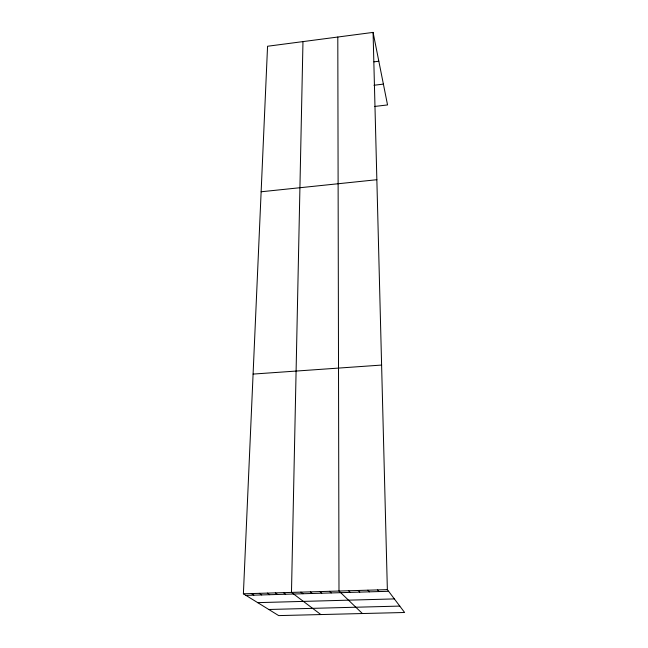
<?xml version="1.0" encoding="UTF-8"?>
<svg xmlns="http://www.w3.org/2000/svg" width="648" height="648" viewBox="0 0 648 648"><rect width="100%" height="100%" fill="white"/><g stroke="black" fill="none" stroke-linecap="round" stroke-linejoin="round"><path stroke-width="0.97" d="M302.972 41.602L291.479 592.41L320.841 614.555M373.078 32.4L387.358 589.631L404.611 612.49L278.681 615.6L243.389 593.803L267.559 46.251L373.078 32.4L387.545 104.936L374.747 106.442M373.961 61.852L378.829 61.236M373.961 85.261L383.389 84.11M261.136 191.768L376.853 179.715M253.093 374.082L381.607 365.067M243.389 593.803L387.358 589.631M245.957 595.382L388.614 591.292M257.693 602.64L394.365 598.914M268.782 609.485L399.784 606.091M251.351 593.568L253.838 595.156M259.33 593.341L261.743 594.929M267.332 593.106L269.681 594.702M275.36 592.88L277.636 594.475M283.411 592.645L285.614 594.248M300.915 592.134L302.964 593.746M310.384 591.859L312.352 593.479M319.893 591.584L321.764 593.212M329.427 591.308L331.217 592.936M362.402 613.535L338.993 591.033L337.802 37.033M348.6 590.757L350.212 592.394M358.239 590.474L359.762 592.118M367.91 590.19L369.344 591.851M377.614 589.915L378.967 591.575"/></g></svg>
